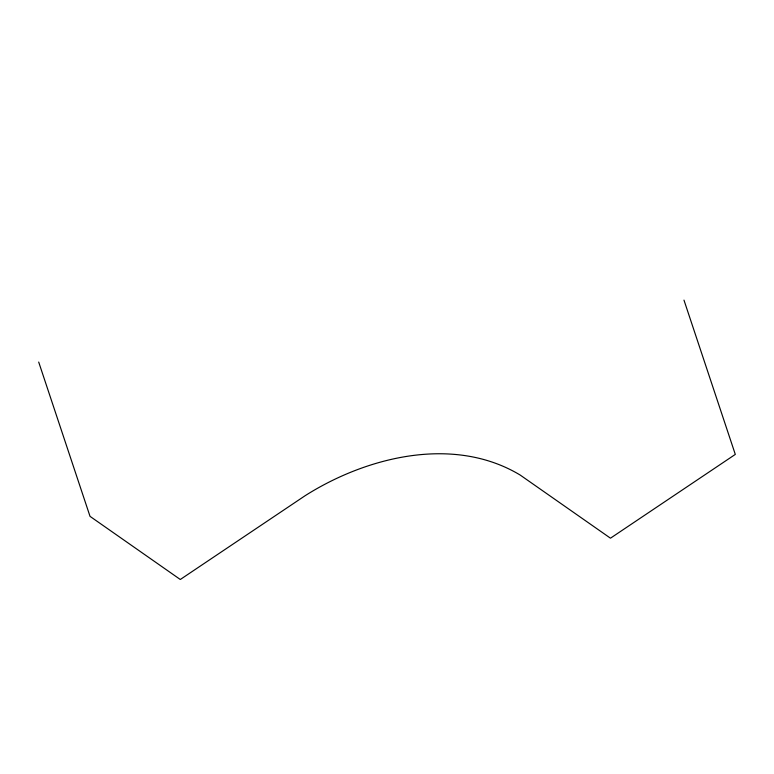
<?xml version="1.0" encoding="UTF-8"?>
<svg xmlns="http://www.w3.org/2000/svg" width="774" height="774" viewBox="0 0 774 774"><rect width="100%" height="100%" fill="white"/><g stroke="black" fill="none" stroke-linecap="round" stroke-linejoin="round"><path stroke-width="1.16" d="M683.974 300.118L735.3 454.406L610.473 538.191L520.205 475.062C453.903 435.152 366.77 456.641 305.12 495.708L180.294 579.494L90.026 516.355L38.7 362.058"/></g></svg>
